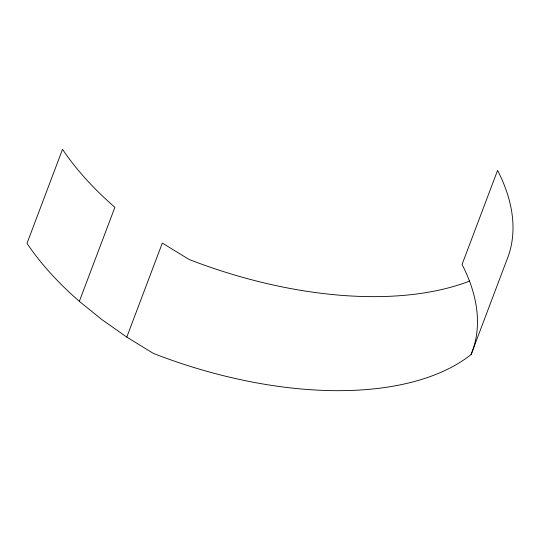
<?xml version="1.0" encoding="UTF-8"?>
<svg xmlns="http://www.w3.org/2000/svg" width="540" height="540" viewBox="0 0 540 540"><rect width="100%" height="100%" fill="white"/><g stroke="black" fill="none" stroke-linecap="round" stroke-linejoin="round"><path stroke-width="0.81" d="M79.353 301.347L114.885 207.313A306.031 158.072 20.7 0 1 62.532 149.33L27 243.365A306.031 158.072 20.7 0 0 79.353 301.347L101.979 319.66L126.792 337.102L153.495 353.477A306.031 158.072 20.7 0 0 471.083 354.577L506.615 260.543A306.031 158.072 20.7 0 0 497.59 170.404L462.058 264.445A306.031 158.072 20.7 0 1 471.083 354.577M126.792 337.102L162.324 243.068L189.027 259.443A306.031 158.072 20.7 0 0 469.807 281.009"/></g></svg>
